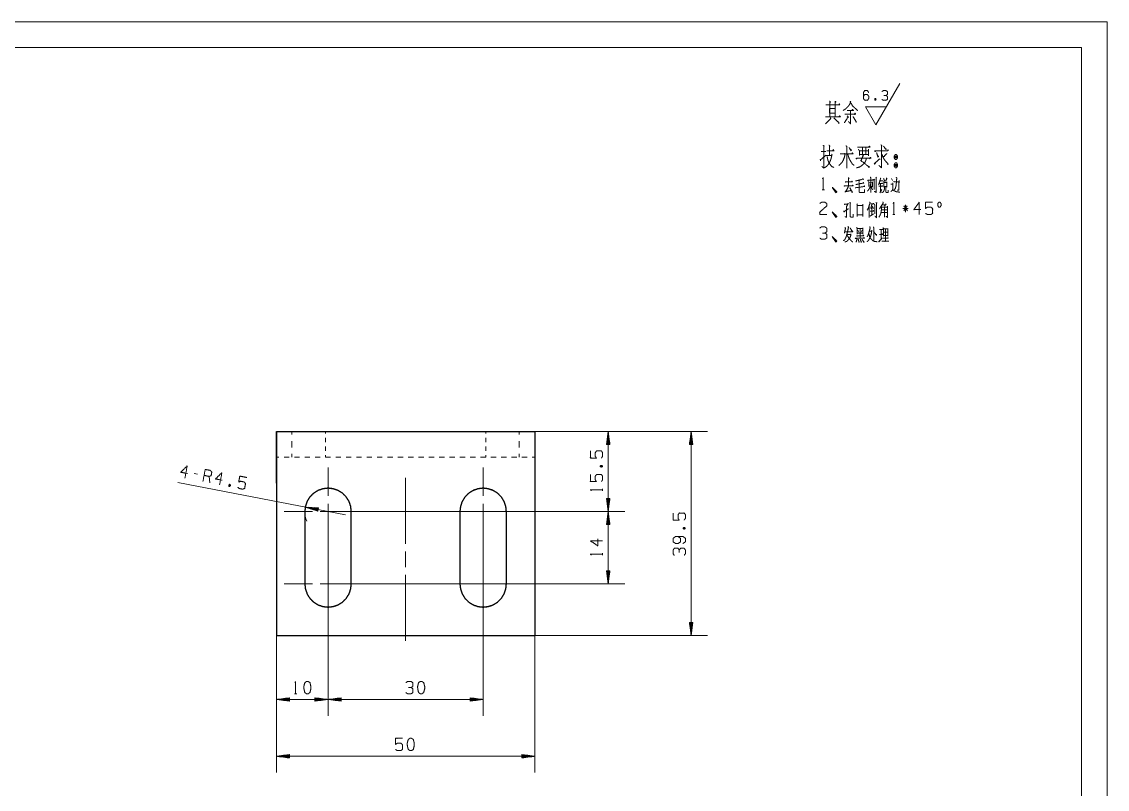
# Model space of a CAD drawing. Header units: millimetres. Extents: x 0 to 420, y 0 to 297.
# Drawn here: x 210 to 420, y 148.5 to 297 of the extents above; entities that cross this region are included whole.
import ezdxf

# ---------------------------------------------------------------- set-up
doc = ezdxf.new("R2010")
doc.units = ezdxf.units.MM
doc.layers.add('101', color=7, linetype='Continuous', true_color=0xffffff)

msp = doc.modelspace()

# ---------------------------------------------------------------- linework, layer by layer
at = {"layer": '101', "color": 133, "linetype": 'Continuous', "lineweight": 18}
for p, q in [((420, 297), (0, 297)), ((420, 0), (420, 297)), ((415, 292), (25, 292)), ((415, 5), (415, 292))]:
    msp.add_line(p, q, dxfattribs=at)
at = {"layer": '101', "color": 43, "linetype": 'Continuous', "lineweight": 18}
for p, q in [((375.25, 277.05), (379.86, 285.05)), ((375.07, 282.14), (375.19, 281.81)), ((375.25, 277.05), (373.23, 280.55)), ((373.23, 280.55), (377.27, 280.55))]:
    msp.add_line(p, q, dxfattribs=at)
at = {"layer": '101', "color": 72, "linetype": 'Continuous', "lineweight": 18}
for p, q in [((364.63, 271.89), (365.53, 271.89)), ((365.53, 271.1), (366.67, 271.1)), ((375.21, 266.9), (375.35, 266.75)), ((373.92, 265.85), (374.59, 265.87)), ((374.27, 265.22), (374.59, 264.45)), ((374.87, 266.55), (375.01, 266.4)), ((374.92, 266.45), (374.92, 264.57)), ((378.1, 265.6), (378.42, 265.6)), ((378.24, 266.67), (378.45, 266.27)), ((364.84, 264.45), (365.27, 264.45)), ((373.92, 261.29), (373.92, 259.11)), ((374.48, 260.91), (374.48, 259.64)), ((374.6, 261.34), (374.78, 260.84)), ((375.24, 262.01), (375.49, 261.94)), ((376.35, 260.61), (377.45, 260.61)), ((376.46, 261.59), (377.15, 261.59)), ((377.23, 261.79), (376.9, 261.31)), ((381.49, 260.89), (380.48, 260.89)), ((380.66, 261.36), (381.33, 260.41)), ((381.31, 261.36), (380.66, 260.41)), ((380.97, 260.16), (380.97, 261.59)), ((374.11, 259.39), (374.76, 259.81)), ((376.32, 260.06), (377.43, 260.06)), ((378.5, 259.69), (378.93, 259.69)), ((371.64, 256.97), (372.73, 256.97)), ((371.73, 256.7), (371.92, 256.27)), ((372.2, 256.87), (372.2, 255.12)), ((372.56, 256.7), (372.38, 256.27)), ((372.73, 257.1), (372.73, 255.87)), ((373.99, 256.47), (374.41, 256.47)), ((376.26, 256.75), (376.26, 254.92)), ((376.7, 256.27), (377.48, 256.27)), ((369.7, 255.85), (370.37, 255.85)), ((371.66, 256.07), (372.73, 256.07)), ((321.92, 210.92), (322.35, 211.08)), ((244.03, 209.47), (243.37, 209.59)), ((246.37, 207.79), (246.27, 209.03)), ((250.18, 207.51), (250.25, 207.07)), ((322.37, 206.24), (322.37, 206.66)), ((337.94, 198.92), (338.36, 199.08)), ((322.37, 193.77), (322.37, 194.19)), ((262.78, 166.98), (263.21, 166.98))]:
    msp.add_line(p, q, dxfattribs=at)
at = {"layer": '101', "color": 251, "linetype": 'Continuous', "lineweight": 25}
for p, q in [((259.26, 217.75), (309.26, 217.75)), ((259.26, 217.75), (259.26, 217.75)), ((259.26, 217.75), (259.26, 212.75)), ((259.26, 212.75), (259.26, 212.75)), ((259.26, 207.75), (259.26, 178.25)), ((259.26, 207.75), (259.26, 178.25)), ((309.26, 207.75), (309.26, 178.25)), ((264.76, 202.25), (264.76, 188.25)), ((273.76, 188.25), (273.76, 202.25)), ((273.76, 188.25), (273.76, 202.25)), ((294.76, 202.25), (294.76, 188.25)), ((303.76, 188.25), (303.76, 202.25)), ((303.76, 188.25), (303.76, 202.25)), ((259.26, 178.25), (309.26, 178.25)), ((259.26, 178.25), (259.26, 178.25))]:
    msp.add_line(p, q, dxfattribs=at)
at = {"layer": '101', "color": 53, "linetype": 'Continuous', "lineweight": 18}
for p, q in [((262.26, 217.12), (262.26, 217.75)), ((268.76, 217.75), (268.76, 217.33)), ((268.76, 216.5), (268.76, 215.66)), ((299.76, 217.33), (299.76, 217.75)), ((299.76, 215.66), (299.76, 216.5)), ((306.26, 217.75), (306.26, 217.12)), ((309.26, 217.12), (309.26, 217.75)), ((262.26, 214.62), (262.26, 215.87)), ((268.76, 214.83), (268.76, 214)), ((299.76, 214), (299.76, 214.83)), ((306.26, 215.87), (306.26, 214.62)), ((309.26, 214.62), (309.26, 215.87)), ((259.76, 212.75), (259.26, 212.75)), ((261.76, 212.75), (260.76, 212.75)), ((262.26, 212.75), (262.26, 213.37)), ((263.76, 212.75), (262.76, 212.75)), ((265.76, 212.75), (264.76, 212.75)), ((267.76, 212.75), (266.76, 212.75)), ((268.76, 213.16), (268.76, 212.75)), ((269.76, 212.75), (268.76, 212.75)), ((271.76, 212.75), (270.76, 212.75)), ((273.76, 212.75), (272.76, 212.75)), ((275.76, 212.75), (274.76, 212.75)), ((277.76, 212.75), (276.76, 212.75)), ((279.76, 212.75), (278.76, 212.75)), ((281.76, 212.75), (280.76, 212.75)), ((283.76, 212.75), (282.76, 212.75)), ((285.76, 212.75), (284.76, 212.75)), ((287.76, 212.75), (286.76, 212.75)), ((289.76, 212.75), (288.76, 212.75)), ((291.76, 212.75), (290.76, 212.75)), ((293.76, 212.75), (292.76, 212.75)), ((295.76, 212.75), (294.76, 212.75)), ((297.76, 212.75), (296.76, 212.75)), ((299.76, 212.75), (298.76, 212.75)), ((299.76, 212.75), (299.76, 213.16)), ((301.76, 212.75), (300.76, 212.75)), ((303.76, 212.75), (302.76, 212.75)), ((305.76, 212.75), (304.76, 212.75)), ((306.26, 213.37), (306.26, 212.75)), ((307.76, 212.75), (306.76, 212.75)), ((309.26, 212.75), (308.76, 212.75)), ((309.26, 212.75), (309.26, 213.37)), ((309.26, 207.75), (309.26, 208.37)), ((269.26, 206.75), (268.82, 206.7)), ((299.26, 206.75), (298.82, 206.7)), ((309.26, 207.26), (309.26, 207.75)), ((309.26, 205.29), (309.26, 206.27)), ((266.41, 205.72), (265.79, 205.1)), ((296.41, 205.72), (295.79, 205.1)), ((309.26, 203.32), (309.26, 204.31)), ((264.81, 202.69), (264.76, 202.25)), ((264.76, 202.25), (264.76, 201.75)), ((294.81, 202.69), (294.76, 202.25)), ((294.76, 202.25), (294.76, 201.75)), ((309.26, 201.36), (309.26, 202.34)), ((264.76, 200.75), (264.76, 199.75)), ((294.76, 200.75), (294.76, 199.75)), ((309.26, 199.39), (309.26, 200.37)), ((264.76, 198.75), (264.76, 197.75)), ((294.76, 198.75), (294.76, 197.75)), ((309.26, 197.42), (309.26, 198.41)), ((264.76, 196.75), (264.76, 195.75)), ((294.76, 196.75), (294.76, 195.75)), ((309.26, 195.46), (309.26, 196.44)), ((264.76, 194.75), (264.76, 193.75)), ((294.76, 194.75), (294.76, 193.75)), ((309.26, 193.49), (309.26, 194.47)), ((264.76, 192.75), (264.76, 191.75)), ((294.76, 192.75), (294.76, 191.75)), ((309.26, 191.52), (309.26, 192.51)), ((264.76, 190.75), (264.76, 189.75)), ((294.76, 190.75), (294.76, 189.75)), ((309.26, 189.56), (309.26, 190.54)), ((264.76, 188.75), (264.76, 188.25)), ((264.76, 188.25), (264.81, 187.81)), ((294.76, 188.75), (294.76, 188.25)), ((294.76, 188.25), (294.81, 187.81)), ((309.26, 187.59), (309.26, 188.57)), ((265.79, 185.4), (266.41, 184.77)), ((295.79, 185.4), (296.41, 184.77)), ((309.26, 185.62), (309.26, 186.61)), ((268.82, 183.8), (269.26, 183.75)), ((298.82, 183.8), (299.26, 183.75)), ((309.26, 183.66), (309.26, 184.64)), ((309.26, 181.69), (309.26, 182.67)), ((309.26, 179.72), (309.26, 180.71)), ((309.26, 178.25), (309.26, 178.74))]:
    msp.add_line(p, q, dxfattribs=at)
at = {"layer": '101', "color": 22, "linetype": 'Continuous', "lineweight": 18}
for p, q in [((309.26, 217.75), (342.66, 217.75)), ((309.26, 217.75), (326.64, 217.75)), ((323.46, 217.75), (323.13, 215.21)), ((323.29, 215.21), (323.29, 216.4)), ((323.34, 215.21), (323.34, 216.78)), ((323.39, 215.21), (323.39, 217.17)), ((323.44, 215.21), (323.44, 217.55)), ((323.46, 217.75), (323.46, 202.25)), ((323.8, 215.21), (323.46, 217.75)), ((323.49, 215.21), (323.49, 217.55)), ((323.54, 215.21), (323.54, 217.17)), ((323.59, 215.21), (323.59, 216.78)), ((323.64, 215.21), (323.64, 216.4)), ((339.48, 217.75), (339.15, 215.21)), ((339.3, 215.21), (339.3, 216.4)), ((339.36, 215.21), (339.36, 216.78)), ((339.41, 215.21), (339.41, 217.17)), ((339.46, 215.21), (339.46, 217.55)), ((339.48, 178.25), (339.48, 217.75)), ((339.82, 215.21), (339.48, 217.75)), ((339.51, 215.21), (339.51, 217.55)), ((339.56, 215.21), (339.56, 217.17)), ((339.61, 215.21), (339.61, 216.78)), ((339.66, 215.21), (339.66, 216.4)), ((323.13, 215.21), (323.13, 215.24)), ((323.13, 215.21), (323.13, 215.24)), ((323.13, 215.21), (323.8, 215.21)), ((323.18, 215.21), (323.18, 215.63)), ((323.24, 215.21), (323.24, 216.01)), ((323.69, 215.21), (323.69, 216.01)), ((323.74, 215.21), (323.74, 215.63)), ((323.79, 215.21), (323.79, 215.24)), ((323.79, 215.21), (323.79, 215.24)), ((339.15, 215.21), (339.15, 215.24)), ((339.15, 215.21), (339.15, 215.24)), ((339.15, 215.21), (339.82, 215.21)), ((339.2, 215.21), (339.2, 215.63)), ((339.25, 215.21), (339.25, 216.01)), ((339.71, 215.21), (339.71, 216.01)), ((339.76, 215.21), (339.76, 215.63)), ((339.81, 215.21), (339.81, 215.24)), ((339.81, 215.21), (339.81, 215.24)), ((240.2, 207.87), (272.64, 201.59)), ((323.13, 204.79), (323.46, 202.25)), ((323.13, 204.79), (323.13, 204.76)), ((323.13, 204.79), (323.13, 204.76)), ((323.8, 204.79), (323.13, 204.79)), ((323.18, 204.79), (323.18, 204.37)), ((323.24, 204.79), (323.24, 203.98)), ((323.29, 204.79), (323.29, 203.6)), ((323.34, 204.79), (323.34, 203.21)), ((323.39, 204.79), (323.39, 202.83)), ((323.44, 204.79), (323.44, 202.44)), ((323.46, 202.25), (323.8, 204.79)), ((323.49, 204.79), (323.49, 202.44)), ((323.54, 204.79), (323.54, 202.83)), ((323.59, 204.79), (323.59, 203.21)), ((323.64, 204.79), (323.64, 203.6)), ((323.69, 204.79), (323.69, 203.98)), ((323.74, 204.79), (323.74, 204.37)), ((323.79, 204.79), (323.79, 204.76)), ((323.79, 204.79), (323.79, 204.76)), ((267.4, 202.95), (264.84, 203.1)), ((264.84, 203.1), (267.27, 202.29)), ((267.33, 202.6), (265.03, 203.04)), ((267.34, 202.65), (265.04, 203.09)), ((267.32, 202.55), (265.4, 202.92)), ((267.35, 202.69), (265.43, 203.07)), ((267.31, 202.5), (265.77, 202.79)), ((267.36, 202.74), (265.82, 203.04)), ((267.3, 202.45), (266.14, 202.67)), ((267.37, 202.79), (266.2, 203.02)), ((267.29, 202.4), (266.51, 202.55)), ((267.38, 202.84), (266.59, 203)), ((267.29, 202.35), (266.88, 202.43)), ((267.39, 202.89), (266.98, 202.97)), ((267.28, 202.3), (267.24, 202.3)), ((267.28, 202.3), (267.24, 202.3)), ((267.27, 202.29), (267.4, 202.95)), ((267.4, 202.94), (267.37, 202.95)), ((267.4, 202.94), (267.37, 202.95)), ((269.26, 202.25), (326.64, 202.25)), ((269.26, 202.25), (269.26, 162.71)), ((269.26, 202.25), (326.64, 202.25)), ((269.26, 202.25), (269.26, 162.71)), ((299.26, 202.25), (299.26, 162.71)), ((323.46, 202.25), (323.13, 199.71)), ((323.39, 199.71), (323.39, 201.67)), ((323.44, 199.71), (323.44, 202.05)), ((323.8, 199.71), (323.46, 202.25)), ((323.46, 188.25), (323.46, 202.25)), ((323.49, 199.71), (323.49, 202.05)), ((323.54, 199.71), (323.54, 201.67)), ((323.13, 199.71), (323.13, 199.74)), ((323.13, 199.71), (323.13, 199.74)), ((323.13, 199.71), (323.8, 199.71)), ((323.18, 199.71), (323.18, 200.13)), ((323.24, 199.71), (323.24, 200.51)), ((323.29, 199.71), (323.29, 200.9)), ((323.34, 199.71), (323.34, 201.28)), ((323.59, 199.71), (323.59, 201.28)), ((323.64, 199.71), (323.64, 200.9)), ((323.69, 199.71), (323.69, 200.51)), ((323.74, 199.71), (323.74, 200.13)), ((323.79, 199.71), (323.79, 199.74)), ((323.79, 199.71), (323.79, 199.74)), ((323.8, 190.79), (323.13, 190.79)), ((323.13, 190.79), (323.13, 190.76)), ((323.13, 190.79), (323.13, 190.76)), ((323.13, 190.79), (323.46, 188.25)), ((323.18, 190.79), (323.18, 190.37)), ((323.24, 190.79), (323.24, 189.98)), ((323.29, 190.79), (323.29, 189.6)), ((323.34, 190.79), (323.34, 189.21)), ((323.39, 190.79), (323.39, 188.83)), ((323.44, 190.79), (323.44, 188.44)), ((323.46, 188.25), (323.8, 190.79)), ((323.49, 190.79), (323.49, 188.44)), ((323.54, 190.79), (323.54, 188.83)), ((323.59, 190.79), (323.59, 189.21)), ((323.64, 190.79), (323.64, 189.6)), ((323.69, 190.79), (323.69, 189.98)), ((323.74, 190.79), (323.74, 190.37)), ((323.79, 190.79), (323.79, 190.76)), ((323.79, 190.79), (323.79, 190.76)), ((269.26, 188.25), (326.64, 188.25)), ((339.15, 180.79), (339.48, 178.25)), ((339.82, 180.79), (339.15, 180.79)), ((339.15, 180.79), (339.15, 180.76)), ((339.15, 180.79), (339.15, 180.76)), ((339.2, 180.79), (339.2, 180.37)), ((339.25, 180.79), (339.25, 179.98)), ((339.3, 180.79), (339.3, 179.6)), ((339.36, 180.79), (339.36, 179.21)), ((339.41, 180.79), (339.41, 178.83)), ((339.46, 180.79), (339.46, 178.44)), ((339.48, 178.25), (339.82, 180.79)), ((339.51, 180.79), (339.51, 178.44)), ((339.56, 180.79), (339.56, 178.83)), ((339.61, 180.79), (339.61, 179.21)), ((339.66, 180.79), (339.66, 179.6)), ((339.71, 180.79), (339.71, 179.98)), ((339.76, 180.79), (339.76, 180.37)), ((339.81, 180.79), (339.81, 180.76)), ((339.81, 180.79), (339.81, 180.76)), ((259.26, 178.25), (259.26, 162.71)), ((259.26, 178.25), (259.26, 151.72)), ((309.26, 178.25), (342.66, 178.25)), ((309.26, 178.25), (309.26, 151.72)), ((261.8, 166.22), (259.26, 165.88)), ((261.8, 165.91), (259.46, 165.91)), ((261.8, 165.96), (259.84, 165.96)), ((261.8, 166.01), (260.23, 166.01)), ((261.8, 166.06), (260.61, 166.06)), ((261.8, 166.11), (261, 166.11)), ((261.8, 166.16), (261.38, 166.16)), ((261.8, 166.21), (261.77, 166.21)), ((261.8, 166.21), (261.77, 166.21)), ((261.8, 165.55), (261.8, 166.22)), ((269.26, 165.88), (266.72, 166.22)), ((266.72, 166.22), (266.72, 165.55)), ((266.72, 166.21), (266.75, 166.21)), ((266.72, 166.21), (266.75, 166.21)), ((266.72, 166.16), (267.14, 166.16)), ((266.72, 166.11), (267.53, 166.11)), ((266.72, 166.06), (267.91, 166.06)), ((266.72, 166.01), (268.3, 166.01)), ((266.72, 165.96), (268.68, 165.96)), ((266.72, 165.91), (269.07, 165.91)), ((271.8, 166.22), (269.26, 165.88)), ((271.8, 165.91), (269.46, 165.91)), ((271.8, 165.96), (269.84, 165.96)), ((271.8, 166.01), (270.23, 166.01)), ((271.8, 166.06), (270.61, 166.06)), ((271.8, 166.11), (271, 166.11)), ((271.8, 166.16), (271.38, 166.16)), ((271.8, 166.21), (271.77, 166.21)), ((271.8, 166.21), (271.77, 166.21)), ((271.8, 165.55), (271.8, 166.22)), ((296.72, 166.22), (296.72, 165.55)), ((299.26, 165.88), (296.72, 166.22)), ((296.72, 166.21), (296.75, 166.21)), ((296.72, 166.21), (296.75, 166.21)), ((296.72, 166.16), (297.14, 166.16)), ((296.72, 166.11), (297.53, 166.11)), ((296.72, 166.06), (297.91, 166.06)), ((296.72, 166.01), (298.3, 166.01)), ((296.72, 165.96), (298.68, 165.96)), ((296.72, 165.91), (299.07, 165.91)), ((269.26, 165.88), (259.26, 165.88)), ((259.26, 165.88), (261.8, 165.55)), ((261.8, 165.86), (259.46, 165.86)), ((261.8, 165.81), (259.84, 165.81)), ((261.8, 165.76), (260.23, 165.76)), ((261.8, 165.71), (260.61, 165.71)), ((261.8, 165.66), (261, 165.66)), ((261.8, 165.6), (261.38, 165.6)), ((261.8, 165.55), (261.77, 165.55)), ((261.8, 165.55), (261.77, 165.55)), ((266.72, 165.55), (269.26, 165.88)), ((266.72, 165.86), (269.07, 165.86)), ((266.72, 165.81), (268.68, 165.81)), ((266.72, 165.76), (268.3, 165.76)), ((266.72, 165.71), (267.91, 165.71)), ((266.72, 165.66), (267.53, 165.66)), ((266.72, 165.6), (267.14, 165.6)), ((266.72, 165.55), (266.75, 165.55)), ((266.72, 165.55), (266.75, 165.55)), ((269.26, 165.88), (271.8, 165.55)), ((269.26, 165.88), (299.26, 165.88)), ((271.8, 165.86), (269.46, 165.86)), ((271.8, 165.81), (269.84, 165.81)), ((271.8, 165.76), (270.23, 165.76)), ((271.8, 165.71), (270.61, 165.71)), ((271.8, 165.66), (271, 165.66)), ((271.8, 165.6), (271.38, 165.6)), ((271.8, 165.55), (271.77, 165.55)), ((271.8, 165.55), (271.77, 165.55)), ((296.72, 165.55), (299.26, 165.88)), ((296.72, 165.86), (299.07, 165.86)), ((296.72, 165.81), (298.68, 165.81)), ((296.72, 165.76), (298.3, 165.76)), ((296.72, 165.71), (297.91, 165.71)), ((296.72, 165.66), (297.53, 165.66)), ((296.72, 165.6), (297.14, 165.6)), ((296.72, 165.55), (296.75, 165.55)), ((296.72, 165.55), (296.75, 165.55)), ((261.8, 155.23), (259.26, 154.89)), ((259.26, 154.89), (309.26, 154.89)), ((259.26, 154.89), (261.8, 154.56)), ((261.8, 154.92), (259.46, 154.92)), ((261.8, 154.87), (259.46, 154.87)), ((261.8, 154.97), (259.84, 154.97)), ((261.8, 154.81), (259.84, 154.81)), ((261.8, 155.02), (260.23, 155.02)), ((261.8, 154.76), (260.23, 154.76)), ((261.8, 155.07), (260.61, 155.07)), ((261.8, 154.71), (260.61, 154.71)), ((261.8, 155.12), (261, 155.12)), ((261.8, 154.66), (261, 154.66)), ((261.8, 155.17), (261.38, 155.17)), ((261.8, 154.61), (261.38, 154.61)), ((261.8, 155.22), (261.77, 155.22)), ((261.8, 155.22), (261.77, 155.22)), ((261.8, 154.56), (261.77, 154.56)), ((261.8, 154.56), (261.77, 154.56)), ((261.8, 154.56), (261.8, 155.23)), ((306.72, 155.23), (306.72, 154.56)), ((309.26, 154.89), (306.72, 155.23)), ((306.72, 155.22), (306.75, 155.22)), ((306.72, 155.22), (306.75, 155.22)), ((306.72, 155.17), (307.14, 155.17)), ((306.72, 155.12), (307.53, 155.12)), ((306.72, 155.07), (307.91, 155.07)), ((306.72, 155.02), (308.3, 155.02)), ((306.72, 154.97), (308.68, 154.97)), ((306.72, 154.92), (309.07, 154.92)), ((306.72, 154.56), (309.26, 154.89)), ((306.72, 154.87), (309.07, 154.87)), ((306.72, 154.81), (308.68, 154.81)), ((306.72, 154.76), (308.3, 154.76)), ((306.72, 154.71), (307.91, 154.71)), ((306.72, 154.66), (307.53, 154.66)), ((306.72, 154.61), (307.14, 154.61)), ((306.72, 154.56), (306.75, 154.56)), ((306.72, 154.56), (306.75, 154.56))]:
    msp.add_line(p, q, dxfattribs=at)
at = {"layer": '101', "color": 151, "linetype": 'Continuous', "lineweight": 18}
for p, q in [((269.26, 205.25), (269.26, 210.75)), ((299.26, 205.25), (299.26, 210.75)), ((269.26, 200.75), (269.26, 203.75)), ((299.26, 200.75), (299.26, 203.75)), ((266.26, 202.25), (260.76, 202.25)), ((270.76, 202.25), (267.76, 202.25)), ((272.26, 202.25), (277.76, 202.25)), ((296.26, 202.25), (290.76, 202.25)), ((300.76, 202.25), (297.76, 202.25)), ((302.26, 202.25), (307.76, 202.25)), ((269.26, 198.25), (269.26, 199.25)), ((299.26, 198.25), (299.26, 199.25)), ((269.26, 193.75), (269.26, 196.75)), ((299.26, 193.75), (299.26, 196.75)), ((284.26, 194.5), (284.26, 191.5)), ((269.26, 191.25), (269.26, 192.25)), ((299.26, 191.25), (299.26, 192.25)), ((269.26, 186.75), (269.26, 189.75)), ((299.26, 186.75), (299.26, 189.75)), ((266.26, 188.25), (260.76, 188.25)), ((270.76, 188.25), (267.76, 188.25)), ((272.26, 188.25), (277.76, 188.25)), ((296.26, 188.25), (290.76, 188.25)), ((300.76, 188.25), (297.76, 188.25)), ((302.26, 188.25), (307.76, 188.25)), ((269.26, 185.25), (269.26, 179.75)), ((299.26, 185.25), (299.26, 179.75))]:
    msp.add_line(p, q, dxfattribs=at)
at = {"layer": '101', "color": 22, "linetype": 'Continuous', "lineweight": 18}
msp.add_arc((269.26, 202.25), 4.5, 180.0011, 204.25, dxfattribs=at)
at = {"layer": '101', "color": 43, "linetype": 'Continuous', "lineweight": 18}
for points, knots in [([(372.82, 282.54), (373.07, 282.91), (373.61, 282.91), (373.87, 282.54), (373.87, 282.16), (373.61, 281.79), (373.07, 281.79), (372.82, 282.16), (372.82, 283.29), (373.07, 283.66), (373.61, 283.66), (373.87, 283.29)], [0, 0, 0.076964, 0.169761, 0.248072, 0.312017, 0.390328, 0.483124, 0.560088, 0.751922, 0.82889, 0.921686, 1, 1]), ([(377.19, 282.74), (377.46, 282.91), (377.46, 283.48), (377.19, 283.66), (376.65, 283.66), (376.39, 283.48)], [0, 0, 0.153884, 0.429862, 0.583745, 0.846133, 1, 1]), ([(375.07, 281.81), (375.19, 281.81), (375.26, 281.99), (375.19, 282.14), (375.07, 282.14), (375, 281.99), (375.07, 281.81), (375.19, 282.14)], [0, 0, 0.093979, 0.236782, 0.365956, 0.459935, 0.589108, 0.731911, 1, 1]), ([(376.4, 281.97), (376.65, 281.79), (377.19, 281.79), (377.46, 281.97), (377.46, 282.54), (377.19, 282.74), (376.79, 282.74)], [0, 0, 0.124125, 0.343688, 0.472456, 0.703383, 0.836745, 1, 1])]:
    msp.add_open_spline(points, degree=1, knots=knots, dxfattribs=at)
at = {"layer": '101', "color": 72, "linetype": 'Continuous', "lineweight": 18}
for points, knots in [([(366.29, 281.62), (366.47, 281.47), (366.31, 281.32), (366.31, 281.62), (366.31, 278.62), (366.31, 280.9), (365.55, 280.9), (368.28, 280.9), (367.35, 280.9), (367.35, 281.58), (367.35, 278.62), (367.35, 280.19), (366.29, 280.19), (366.29, 279.33), (367.35, 279.33), (367.35, 278.62), (365.49, 278.62), (368.36, 278.62), (368.22, 278.8), (368.09, 278.62)], [0, 0, 0.009716, 0.018618, 0.030833, 0.152986, 0.246129, 0.277435, 0.388625, 0.426407, 0.453892, 0.574519, 0.638649, 0.681831, 0.71695, 0.760133, 0.789144, 0.864711, 0.9813, 0.99065, 1, 1]), ([(367.38, 281.39), (367.51, 281.5), (367.35, 281.62)], [0, 0, 0.471556, 1, 1]), ([(370.26, 281.62), (370.42, 281.47), (370.34, 281.5), (370.18, 281.05), (369.92, 280.68), (369.6, 280.34), (369.31, 280.08), (368.93, 279.85)], [0, 0, 0.08631, 0.121021, 0.309424, 0.490703, 0.673793, 0.828672, 1, 1]), ([(368.04, 280.9), (368.17, 281.09), (368.25, 280.9)], [0, 0, 0.529935, 1, 1]), ([(369.23, 279.1), (371.32, 279.1), (371.19, 279.33), (371.06, 279.03)], [0, 0, 0.780471, 0.877785, 1, 1]), ([(369.7, 279.85), (370.9, 279.85), (370.71, 280.04), (370.58, 279.85)], [0, 0, 0.70741, 0.863852, 1, 1]), ([(370.31, 279.85), (370.31, 277.27), (369.94, 277.68)], [0, 0, 0.823407, 1, 1]), ([(370.31, 281.39), (370.52, 281.09), (370.71, 280.72), (371.08, 280.38), (371.53, 280), (371.67, 279.89), (371.69, 279.89), (371.59, 279.74)], [0, 0, 0.162713, 0.348025, 0.570224, 0.829891, 0.906903, 0.91864, 1, 1]), ([(366.42, 278.39), (366.53, 278.2), (366.5, 278.28), (365.49, 277.27)], [0, 0, 0.124997, 0.171162, 1, 1]), ([(367.11, 278.39), (368.09, 277.42), (368.09, 277.6), (368.04, 277.27)], [0, 0, 0.723295, 0.821342, 1, 1]), ([(369.7, 278.77), (369.94, 278.5), (369.89, 278.62), (369.15, 277.45)], [0, 0, 0.190875, 0.257788, 1, 1]), ([(370.82, 278.69), (371.43, 277.6), (371.45, 277.75), (371.4, 277.53)], [0, 0, 0.764768, 0.858205, 1, 1]), ([(365.03, 273.12), (365.24, 272.9), (365.14, 273.05), (365.14, 268.7), (364.77, 269)], [0, 0, 0.058118, 0.092648, 0.910296, 1, 1]), ([(366.14, 273.12), (366.38, 272.9), (366.25, 272.97), (366.25, 271.14)], [0, 0, 0.141493, 0.207198, 1, 1]), ([(376.2, 273.2), (376.41, 272.94), (376.34, 273.09), (376.34, 268.74), (375.83, 269.19)], [0, 0, 0.060994, 0.091683, 0.877914, 1, 1]), ([(364.47, 270.42), (364.55, 270.09), (364.5, 270.27), (365.53, 271.17)], [0, 0, 0.181314, 0.283204, 1, 1]), ([(366.75, 271.36), (366.65, 270.84), (366.54, 270.42), (366.41, 270.09), (366.25, 269.71), (365.98, 269.34), (365.72, 269.04), (365.3, 268.74)], [0, 0, 0.172187, 0.309106, 0.425674, 0.556628, 0.704264, 0.832974, 1, 1]), ([(365.75, 272), (367.15, 272), (367.02, 272.26), (366.89, 272.04)], [0, 0, 0.716779, 0.866782, 1, 1]), ([(365.8, 270.95), (365.85, 270.69), (365.91, 270.39), (366.01, 270.05), (366.17, 269.71), (366.67, 269), (367.1, 268.81)], [0, 0, 0.101602, 0.217193, 0.351409, 0.492973, 0.824035, 1, 1]), ([(369.27, 271.29), (369.13, 270.76), (368.9, 270.16), (368.63, 269.71), (368.05, 269.15)], [0, 0, 0.214894, 0.471149, 0.678422, 1, 1]), ([(369.45, 272.97), (369.69, 272.86), (369.59, 272.9), (369.59, 268.66), (369.59, 271.47), (368.31, 271.47), (370.8, 271.47), (370.67, 271.66), (370.62, 271.47)], [0, 0, 0.022711, 0.032398, 0.397211, 0.639344, 0.748901, 0.963455, 0.983225, 1, 1]), ([(369.82, 271.32), (369.93, 270.91), (370.14, 270.39), (370.41, 269.9), (370.7, 269.45), (371.02, 269.22)], [0, 0, 0.172226, 0.401198, 0.625591, 0.842425, 1, 1]), ([(370.06, 272.67), (370.43, 272.04), (370.51, 272.19), (370.33, 272.26)], [0, 0, 0.665998, 0.819289, 1, 1]), ([(371.7, 272.75), (374.11, 272.75), (373.98, 272.94), (373.82, 272.75)], [0, 0, 0.83535, 0.914861, 1, 1]), ([(371.83, 272.26), (372.05, 272.07), (372.05, 271.1), (372.05, 271.29), (373.82, 271.29), (373.82, 271.02), (373.82, 272.34), (373.82, 272.04), (371.97, 272.04), (372.63, 272.04), (372.63, 272.71), (372.63, 271.29), (373.29, 271.29), (373.29, 272.67)], [0, 0, 0.024062, 0.106928, 0.122865, 0.273836, 0.296148, 0.407699, 0.433196, 0.590928, 0.647259, 0.704628, 0.82574, 0.882075, 1, 1]), ([(372.68, 271.17), (372.87, 271.02), (372.79, 271.1), (372.34, 270.12), (373.93, 268.89), (373.98, 269), (373.87, 268.7)], [0, 0, 0.0615, 0.089678, 0.366513, 0.885943, 0.917996, 1, 1]), ([(375.22, 272), (375.09, 271.85), (375.01, 272.04), (377.66, 272.04), (377.58, 272.22), (377.48, 272.04)], [0, 0, 0.057617, 0.116242, 0.879371, 0.937997, 1, 1]), ([(375.38, 271.66), (375.65, 270.8), (375.78, 270.91), (375.59, 271.1)], [0, 0, 0.673366, 0.803128, 1, 1]), ([(377.37, 271.51), (376.65, 270.76), (376.39, 271.32), (376.65, 270.69), (376.89, 270.31), (377.16, 269.97), (377.61, 269.45), (377.66, 269.45), (377.48, 269.37)], [0, 0, 0.248756, 0.397959, 0.563615, 0.670262, 0.773237, 0.939249, 0.951975, 1, 1]), ([(376.73, 272.9), (377.21, 272.26), (377.24, 272.37), (377.02, 272.41)], [0, 0, 0.706391, 0.808923, 1, 1]), ([(379.22, 271.29), (378.98, 271.29), (378.77, 270.99), (378.77, 270.65), (378.98, 270.35), (379.22, 270.35), (379.43, 270.65), (379.43, 270.99), (379.22, 271.29)], [0, 0, 0.090997, 0.231138, 0.359859, 0.5, 0.590997, 0.731138, 0.859859, 1, 1]), ([(379.22, 270.65), (379.22, 270.99), (378.98, 270.99)], [0, 0, 0.585848, 1, 1]), ([(378.98, 270.65), (379.22, 270.65), (378.98, 270.99), (378.98, 270.65)], [0, 0, 0.241143, 0.658886, 1, 1]), ([(371.62, 270.57), (371.49, 270.42), (371.36, 270.57), (374.33, 270.57), (374.17, 270.76), (374.03, 270.5)], [0, 0, 0.051202, 0.102398, 0.861893, 0.924787, 1, 1]), ([(373.37, 270.46), (373.29, 270.16), (373.05, 269.67), (372.55, 269.19), (372.07, 268.89), (371.49, 268.74)], [0, 0, 0.114106, 0.313645, 0.571349, 0.778588, 1, 1]), ([(375.17, 269.75), (375.04, 269.41), (374.9, 269.52), (376.04, 270.5)], [0, 0, 0.178046, 0.263407, 1, 1]), ([(379.43, 269.37), (379.22, 269.71), (378.98, 269.71), (378.77, 269.37), (378.77, 269.07), (378.98, 268.74), (379.22, 268.74), (379.43, 269.07), (379.43, 269.37)], [0, 0, 0.149202, 0.238503, 0.387705, 0.5, 0.649202, 0.738503, 0.887705, 1, 1]), ([(379.22, 269.37), (378.98, 269.37), (379.22, 269.07), (379.22, 269.37)], [0, 0, 0.25879, 0.674573, 1, 1]), ([(378.98, 269.37), (378.98, 269.07), (379.22, 269.07)], [0, 0, 0.557031, 1, 1]), ([(364.92, 266.62), (365.06, 266.82), (365.06, 264.45)], [0, 0, 0.093489, 1, 1]), ([(369.93, 266.85), (370.05, 266.67), (369.96, 266.75), (369.96, 265.27), (369.1, 265.27), (370.85, 265.27), (370.76, 265.37), (370.65, 265.25)], [0, 0, 0.045422, 0.069991, 0.382592, 0.566136, 0.936976, 0.965261, 1, 1]), ([(374.16, 266.92), (374.23, 266.8), (374.23, 263.95)], [0, 0, 0.047982, 1, 1]), ([(375.28, 266.8), (375.28, 263.95), (374.96, 264.2)], [0, 0, 0.875682, 1, 1]), ([(376.07, 266.75), (376.21, 266.57), (376.14, 266.65), (375.77, 265.45), (376.02, 266.2), (376.55, 266.2)], [0, 0, 0.077471, 0.112963, 0.545478, 0.817423, 1, 1]), ([(377.31, 266.77), (377.39, 266.62), (377.36, 266.7), (377.15, 266.17)], [0, 0, 0.211487, 0.312214, 1, 1]), ([(379.14, 266.92), (379.28, 266.77), (379.25, 266.42), (379.21, 265.95), (379.14, 265.27), (379, 264.77), (378.84, 264.5)], [0, 0, 0.08083, 0.218768, 0.405544, 0.671672, 0.875424, 1, 1]), ([(366.93, 264.72), (367.53, 264.1), (367.39, 264.1), (366.79, 264.95), (367.53, 263.87), (367.69, 264.1), (366.79, 264.95)], [0, 0, 0.178028, 0.207066, 0.420802, 0.689039, 0.745613, 1, 1]), ([(369.22, 265.25), (369.15, 265.17), (369.1, 265.27)], [0, 0, 0.476637, 1, 1]), ([(369.93, 265.12), (369.38, 264.1), (369.22, 264.1), (370.48, 264.35), (370.19, 264.87), (370.64, 264.05), (370.65, 264.2), (370.62, 263.87)], [0, 0, 0.252054, 0.286553, 0.564057, 0.693382, 0.896347, 0.929102, 1, 1]), ([(369.45, 266.05), (369.36, 265.95), (369.31, 266.05), (370.69, 266.05), (370.6, 266.17), (370.53, 266.05)], [0, 0, 0.069428, 0.128326, 0.845633, 0.925284, 1, 1]), ([(371.23, 264.87), (373.07, 265.12), (373, 265.25), (372.89, 265.12)], [0, 0, 0.857791, 0.924199, 1, 1]), ([(372.72, 266.67), (372.81, 266.5), (372.75, 266.55), (371.32, 266.2), (371.97, 266.35), (371.97, 264.15), (372.01, 264), (372.1, 263.97), (373.05, 263.97), (373.05, 264.55)], [0, 0, 0.030685, 0.042094, 0.272775, 0.377791, 0.722125, 0.746248, 0.760618, 0.910004, 1, 1]), ([(371.34, 265.5), (372.91, 265.8), (372.81, 265.87), (372.68, 265.75)], [0, 0, 0.839675, 0.907781, 1, 1]), ([(374.2, 265.62), (374.13, 265.25), (374.09, 265.02), (374.02, 264.82), (373.84, 264.52), (373.76, 264.4), (373.61, 264.22)], [0, 0, 0.246546, 0.393701, 0.530761, 0.755721, 0.854643, 1, 1]), ([(373.79, 266.32), (373.74, 266.2), (373.65, 266.35), (374.73, 266.35), (374.66, 266.5), (374.6, 266.35)], [0, 0, 0.079268, 0.180887, 0.810308, 0.907116, 1, 1]), ([(373.79, 266.07), (373.9, 265.92), (373.9, 265.1)], [0, 0, 0.182103, 1, 1]), ([(374.59, 266), (374.59, 265.02), (374.43, 265.17)], [0, 0, 0.816829, 1, 1]), ([(375.8, 265.17), (376.55, 265.17), (376.44, 265.27), (376.35, 265.15)], [0, 0, 0.71297, 0.852965, 1, 1]), ([(375.89, 265.7), (376.53, 265.7), (376.44, 265.82), (376.37, 265.7)], [0, 0, 0.682009, 0.846089, 1, 1]), ([(376.12, 265.67), (376.12, 264.15), (376.03, 263.92), (376.39, 264.55)], [0, 0, 0.613744, 0.711026, 1, 1]), ([(376.93, 265.05), (376.93, 264.77), (376.86, 264.5), (376.76, 264.22), (376.63, 264.05), (376.4, 263.92)], [0, 0, 0.206834, 0.420393, 0.64207, 0.803267, 1, 1]), ([(376.69, 266.1), (376.78, 265.95), (376.78, 265), (376.78, 265.12), (377.36, 265.12), (377.36, 265), (377.36, 266.05), (377.36, 265.92), (376.76, 265.92)], [0, 0, 0.046631, 0.301098, 0.334579, 0.490817, 0.524299, 0.805552, 0.839034, 1, 1]), ([(376.72, 266.67), (376.95, 266.1), (377, 266.17), (376.86, 266.35)], [0, 0, 0.661535, 0.759644, 1, 1]), ([(377.13, 265.05), (377.13, 264.1), (377.2, 264), (377.34, 263.95), (377.61, 263.95), (377.61, 264.42)], [0, 0, 0.48405, 0.546451, 0.622883, 0.75797, 1, 1]), ([(378.49, 265.82), (378.49, 264.57), (378.47, 264.42), (378.33, 264.3), (378.13, 264.15)], [0, 0, 0.681074, 0.763374, 0.866199, 1, 1]), ([(378.68, 266.17), (378.79, 266), (379.71, 266)], [0, 0, 0.182091, 1, 1]), ([(379.72, 266.27), (379.67, 264.4), (379.41, 264.45)], [0, 0, 0.874254, 1, 1]), ([(378.54, 264.55), (378.66, 264.35), (378.84, 264.27), (379.03, 264.17), (379.21, 264.1), (379.41, 264.07), (379.65, 264.05), (379.9, 264.05)], [0, 0, 0.153716, 0.279195, 0.422094, 0.547599, 0.675719, 0.838258, 1, 1]), ([(364.39, 261.84), (364.7, 262.06), (365.39, 262.06), (365.73, 261.84), (365.73, 261.36), (364.37, 260.16), (364.39, 259.69), (365.73, 259.69)], [0, 0, 0.069693, 0.192975, 0.265275, 0.350228, 0.674737, 0.759749, 1, 1]), ([(368.99, 260.34), (369.13, 260.14), (369.06, 260.24), (369.93, 260.81)], [0, 0, 0.174096, 0.261152, 1, 1]), ([(369.24, 261.74), (369.2, 261.64), (369.12, 261.69), (369.86, 261.69)], [0, 0, 0.111652, 0.218549, 1, 1]), ([(369.89, 261.91), (369.56, 261.21), (369.56, 259.16), (369.31, 259.29)], [0, 0, 0.250151, 0.910671, 1, 1]), ([(370.18, 262.09), (370.35, 261.89), (370.26, 261.94), (370.26, 259.41), (370.28, 259.29), (370.44, 259.21), (370.85, 259.21), (370.85, 259.79)], [0, 0, 0.0639, 0.088211, 0.692702, 0.722924, 0.765028, 0.862346, 1, 1]), ([(371.57, 261.79), (371.64, 261.46), (371.64, 259.34), (371.64, 259.66), (372.73, 259.66), (372.73, 259.34), (372.73, 261.69), (372.73, 261.44), (371.66, 261.44)], [0, 0, 0.0422, 0.311813, 0.353049, 0.49209, 0.533325, 0.831486, 0.863204, 1, 1]), ([(373.58, 260.51), (374.13, 261.94), (374.04, 262.09), (374.02, 262.11)], [0, 0, 0.881768, 0.982305, 1, 1]), ([(374.16, 260.34), (374.83, 260.34), (374.73, 260.49), (374.66, 260.34)], [0, 0, 0.657725, 0.837613, 1, 1]), ([(374.5, 261.69), (374.23, 260.86), (374.69, 261.06)], [0, 0, 0.633567, 1, 1]), ([(374.25, 261.74), (374.85, 261.74), (374.78, 261.86), (374.69, 261.74)], [0, 0, 0.66949, 0.829474, 1, 1]), ([(374.92, 261.64), (375.03, 261.54), (375.03, 259.86)], [0, 0, 0.080053, 1, 1]), ([(375.36, 261.94), (375.36, 259.09), (375.03, 259.39)], [0, 0, 0.863556, 1, 1]), ([(376.17, 261.29), (376.3, 261.11), (376.3, 260.61), (376.28, 260.39), (376.26, 260.24), (376.21, 260.01), (376.14, 259.79), (376.05, 259.56), (375.96, 259.41), (375.82, 259.19)], [0, 0, 0.095695, 0.318944, 0.419716, 0.487156, 0.590371, 0.695675, 0.80361, 0.88135, 1, 1]), ([(376.6, 262.14), (376.65, 261.94), (375.94, 260.81)], [0, 0, 0.13473, 1, 1]), ([(376.32, 261.11), (377.48, 261.11), (377.48, 261.31), (377.48, 259.11), (377.2, 259.39)], [0, 0, 0.294511, 0.345, 0.900411, 1, 1]), ([(376.85, 261.09), (376.93, 261.11), (376.93, 259.19)], [0, 0, 0.045545, 1, 1]), ([(378.57, 261.86), (378.72, 262.06), (378.72, 259.69)], [0, 0, 0.093497, 1, 1]), ([(383.94, 260.64), (382.6, 260.64), (383.6, 262.06), (383.6, 259.69)], [0, 0, 0.245868, 0.565295, 1, 1]), ([(384.86, 259.91), (385.19, 259.69), (385.88, 259.69), (386.22, 259.91), (386.22, 260.86), (385.88, 261.11), (385.19, 261.11), (384.86, 260.89), (384.86, 262.06), (386.22, 262.06)], [0, 0, 0.062231, 0.168346, 0.230572, 0.376815, 0.441263, 0.547378, 0.609609, 0.790489, 1, 1]), ([(387.42, 261.11), (387.64, 261.11), (387.86, 261.44), (387.86, 261.76), (387.64, 262.09), (387.42, 262.09), (387.19, 261.76), (387.19, 261.44), (387.42, 261.11)], [0, 0, 0.085681, 0.230394, 0.351585, 0.496291, 0.581973, 0.730387, 0.851579, 1, 1]), ([(366.93, 259.96), (367.53, 259.34), (367.39, 259.34), (366.79, 260.19), (367.53, 259.11), (367.69, 259.34), (366.79, 260.19)], [0, 0, 0.178028, 0.207066, 0.420802, 0.689039, 0.745613, 1, 1]), ([(365.39, 256.12), (365.73, 256.35), (365.73, 257.07), (365.39, 257.3), (364.7, 257.3), (364.37, 257.07)], [0, 0, 0.153882, 0.429856, 0.583738, 0.846131, 1, 1]), ([(369.82, 257.4), (369.95, 257.22), (369.72, 256.27), (369.65, 255.92), (369.47, 255.37), (369.38, 255.15), (369.27, 254.97), (369.2, 254.8), (368.96, 254.62)], [0, 0, 0.069926, 0.388856, 0.505366, 0.69387, 0.772749, 0.839516, 0.901101, 1, 1]), ([(369.29, 257.22), (369.34, 256.97), (369.15, 256.1)], [0, 0, 0.221868, 1, 1]), ([(369.24, 256.32), (370.78, 256.32), (370.69, 256.52), (370.6, 256.32)], [0, 0, 0.778571, 0.889285, 1, 1]), ([(370.26, 257.12), (370.56, 256.57), (370.6, 256.67)], [0, 0, 0.855256, 1, 1]), ([(371.52, 257.22), (371.62, 257), (371.62, 255.92)], [0, 0, 0.187913, 1, 1]), ([(374.45, 256.65), (374.34, 255.92), (374.27, 255.7), (374.23, 255.52), (374.13, 255.35), (374.04, 255.15), (373.99, 255), (373.86, 254.8), (373.76, 254.65), (373.53, 254.42)], [0, 0, 0.296651, 0.392137, 0.464418, 0.54727, 0.635794, 0.700204, 0.795424, 0.869798, 1, 1]), ([(374.04, 257.35), (374.13, 257.12), (374.04, 256.8), (374, 256.62), (373.93, 256.4), (373.86, 256.15), (373.79, 255.92), (373.74, 255.72), (373.65, 255.57), (373.54, 255.4)], [0, 0, 0.116538, 0.278913, 0.364986, 0.478695, 0.603955, 0.717659, 0.817409, 0.90134, 1, 1]), ([(374.75, 257.32), (374.82, 257.15), (374.82, 254.62)], [0, 0, 0.069549, 1, 1]), ([(374.78, 256.45), (375.36, 255.65), (375.36, 255.87)], [0, 0, 0.814826, 1, 1]), ([(375.94, 256.77), (376.55, 256.77), (376.47, 256.87), (376.44, 256.75)], [0, 0, 0.704249, 0.847771, 1, 1]), ([(376.62, 257.17), (376.7, 257.02), (376.7, 255.52), (376.7, 255.65), (377.52, 255.65), (377.52, 255.52), (377.52, 257.02), (377.52, 256.92), (376.7, 256.92), (377.09, 256.92), (377.09, 254.52), (376.39, 254.52), (377.73, 254.52), (377.64, 254.57), (377.62, 254.62), (377.52, 254.47)], [0, 0, 0.016859, 0.1621, 0.174203, 0.252929, 0.265032, 0.410274, 0.419957, 0.498683, 0.536335, 0.768721, 0.837179, 0.967247, 0.977077, 0.982213, 1, 1]), ([(364.39, 255.15), (364.7, 254.92), (365.39, 254.92), (365.73, 255.15), (365.73, 255.87), (365.39, 256.12), (364.88, 256.12)], [0, 0, 0.124122, 0.343686, 0.472451, 0.703379, 0.836742, 1, 1]), ([(366.93, 255.2), (367.53, 254.57), (367.39, 254.57), (366.79, 255.42), (367.53, 254.35), (367.69, 254.57), (366.79, 255.42)], [0, 0, 0.178028, 0.207066, 0.420802, 0.689039, 0.745613, 1, 1]), ([(370.41, 255.95), (370.37, 255.65), (370.28, 255.37), (370.14, 255.12), (369.95, 254.82), (369.73, 254.62), (369.54, 254.47), (369.22, 254.4)], [0, 0, 0.143878, 0.281448, 0.418247, 0.588519, 0.727355, 0.844314, 1, 1]), ([(369.72, 255.65), (369.79, 255.5), (369.93, 255.27), (370.03, 255.1), (370.26, 254.87), (370.41, 254.67), (370.6, 254.47), (370.79, 254.4)], [0, 0, 0.098121, 0.255358, 0.376441, 0.566728, 0.711648, 0.876695, 1, 1]), ([(371.43, 255.12), (371.34, 255.02), (371.23, 255.12), (373.04, 255.12), (372.96, 255.25), (372.84, 255.12)], [0, 0, 0.055575, 0.116268, 0.866969, 0.926764, 1, 1]), ([(371.48, 255), (371.59, 254.9), (371.39, 254.32)], [0, 0, 0.193665, 1, 1]), ([(371.64, 255.57), (371.62, 255.47), (371.5, 255.6), (372.89, 255.6), (372.81, 255.72), (372.72, 255.6)], [0, 0, 0.051289, 0.140118, 0.845347, 0.922673, 1, 1]), ([(371.83, 254.92), (371.97, 254.35), (372.06, 254.4), (371.92, 254.55)], [0, 0, 0.658053, 0.770911, 1, 1]), ([(372.24, 254.92), (372.4, 254.32), (372.47, 254.32), (372.35, 254.52)], [0, 0, 0.669861, 0.746195, 1, 1]), ([(372.58, 254.92), (372.91, 254.3), (372.98, 254.35), (372.81, 254.52)], [0, 0, 0.679075, 0.761951, 1, 1]), ([(373.86, 256), (373.93, 255.82), (373.99, 255.62), (374.02, 255.45), (374.2, 255.1), (374.29, 255), (374.53, 254.75), (374.68, 254.62), (374.85, 254.52), (375.1, 254.45), (375.33, 254.45), (375.51, 254.42)], [0, 0, 0.075197, 0.157623, 0.228747, 0.384954, 0.438118, 0.578259, 0.653441, 0.734339, 0.837353, 0.928891, 1, 1]), ([(376.02, 254.65), (375.86, 254.4), (375.79, 254.47), (376.47, 255.17)], [0, 0, 0.214439, 0.289023, 1, 1]), ([(375.93, 255.85), (376.55, 255.85), (376.47, 256), (376.44, 255.87)], [0, 0, 0.676559, 0.857918, 1, 1]), ([(376.62, 255.1), (377.62, 255.1), (377.55, 255.27), (377.48, 255.12)], [0, 0, 0.739671, 0.878252, 1, 1]), ([(322.15, 212.59), (322.37, 212.93), (322.37, 213.62), (322.15, 213.95), (321.2, 213.95), (320.95, 213.62), (320.95, 212.93), (321.17, 212.59), (320, 212.59), (320, 213.95)], [0, 0, 0.062229, 0.168343, 0.230572, 0.376816, 0.441265, 0.54738, 0.609608, 0.790488, 1, 1]), ([(242.08, 209.59), (240.76, 209.84), (242.02, 211.05), (241.57, 208.72)], [0, 0, 0.24587, 0.565294, 1, 1]), ([(245.05, 208.05), (245.5, 210.38), (246.49, 210.19), (246.78, 209.9), (246.64, 209.19), (246.27, 209.03), (245.28, 209.23)], [0, 0, 0.400951, 0.571036, 0.639279, 0.761675, 0.829918, 1, 1]), ([(322.35, 210.92), (322.35, 211.08), (322.12, 211.16), (321.92, 211.08), (321.92, 210.92), (322.12, 210.83), (322.35, 210.92), (321.92, 211.08)], [0, 0, 0.093978, 0.236781, 0.365956, 0.459934, 0.589109, 0.731912, 1, 1]), ([(248.79, 208.29), (247.47, 208.55), (248.73, 209.75), (248.28, 207.42)], [0, 0, 0.245866, 0.565293, 1, 1]), ([(251.78, 206.97), (252.07, 206.69), (252.75, 206.56), (253.12, 206.71), (253.3, 207.65), (253.02, 207.96), (252.34, 208.09), (251.97, 207.93), (252.19, 209.08), (253.53, 208.83)], [0, 0, 0.06223, 0.168345, 0.230572, 0.376818, 0.441266, 0.547381, 0.609609, 0.79049, 1, 1]), ([(322.15, 208.04), (322.37, 208.37), (322.37, 209.06), (322.15, 209.4), (321.2, 209.4), (320.95, 209.06), (320.95, 208.37), (321.17, 208.04), (320, 208.04), (320, 209.4)], [0, 0, 0.062229, 0.168345, 0.230572, 0.376816, 0.441264, 0.547379, 0.609608, 0.79049, 1, 1]), ([(250.1, 207.1), (250.25, 207.07), (250.38, 207.27), (250.34, 207.48), (250.18, 207.51), (250.05, 207.33), (250.1, 207.1), (250.34, 207.48)], [0, 0, 0.093982, 0.236786, 0.365962, 0.459944, 0.589117, 0.731921, 1, 1]), ([(320.2, 206.31), (320, 206.45), (322.37, 206.45)], [0, 0, 0.093488, 1, 1]), ([(338.16, 200.59), (338.39, 200.93), (338.39, 201.62), (338.16, 201.95), (337.21, 201.95), (336.96, 201.62), (336.96, 200.93), (337.19, 200.59), (336.01, 200.59), (336.01, 201.95)], [0, 0, 0.062229, 0.168345, 0.230571, 0.376815, 0.441265, 0.54738, 0.609609, 0.79049, 1, 1]), ([(337.91, 196.06), (338.39, 196.37), (338.39, 197.06), (337.91, 197.4), (336.49, 197.4), (336.01, 197.06), (336.01, 196.37), (336.49, 196.06), (336.96, 196.04), (337.44, 196.37), (337.44, 197.06), (336.96, 197.4)], [0, 0, 0.076856, 0.169524, 0.247729, 0.439295, 0.517501, 0.610168, 0.687025, 0.750924, 0.829127, 0.921795, 1, 1]), ([(338.36, 198.92), (338.36, 199.08), (338.14, 199.16), (337.94, 199.08), (337.94, 198.92), (338.14, 198.83), (338.36, 198.92), (337.94, 199.08)], [0, 0, 0.093967, 0.236787, 0.365957, 0.459924, 0.589093, 0.731914, 1, 1]), ([(321.42, 196.93), (321.42, 195.58), (320, 196.59), (322.37, 196.59)], [0, 0, 0.24587, 0.565295, 1, 1]), ([(320.2, 193.84), (320, 193.98), (322.37, 193.98)], [0, 0, 0.093484, 1, 1]), ([(337.19, 194.79), (336.96, 195.12), (336.24, 195.12), (336.01, 194.79), (336.01, 194.1), (336.24, 193.76)], [0, 0, 0.153876, 0.429852, 0.583729, 0.846124, 1, 1]), ([(338.16, 193.78), (338.39, 194.1), (338.39, 194.79), (338.16, 195.12), (337.44, 195.12), (337.19, 194.79), (337.19, 194.28)], [0, 0, 0.124118, 0.343684, 0.472445, 0.703375, 0.836734, 1, 1]), ([(262.85, 169.15), (262.99, 169.35), (262.99, 166.98)], [0, 0, 0.093486, 1, 1]), ([(265.43, 166.98), (265.76, 167.23), (265.94, 167.93), (265.94, 168.4), (265.76, 169.13), (265.43, 169.35), (265.09, 169.35), (264.76, 169.13), (264.58, 168.4), (264.6, 167.93), (264.76, 167.23), (265.09, 166.98), (265.43, 166.98)], [0, 0, 0.067527, 0.183972, 0.260584, 0.380943, 0.446142, 0.500305, 0.565505, 0.685864, 0.762529, 0.87831, 0.945837, 1, 1]), ([(285.33, 168.18), (285.67, 168.4), (285.67, 169.13), (285.33, 169.35), (284.65, 169.35), (284.31, 169.13)], [0, 0, 0.153877, 0.429855, 0.583732, 0.846129, 1, 1]), ([(284.33, 167.2), (284.65, 166.98), (285.33, 166.98), (285.67, 167.2), (285.67, 167.93), (285.33, 168.18), (284.82, 168.18)], [0, 0, 0.124118, 0.343685, 0.472446, 0.703377, 0.836734, 1, 1]), ([(287.43, 166.98), (287.77, 167.23), (287.95, 167.93), (287.95, 168.4), (287.77, 169.13), (287.43, 169.35), (287.1, 169.35), (286.76, 169.13), (286.59, 168.4), (286.6, 167.93), (286.76, 167.23), (287.1, 166.98), (287.43, 166.98)], [0, 0, 0.067524, 0.18397, 0.260583, 0.380943, 0.446139, 0.500306, 0.565503, 0.685862, 0.762528, 0.878309, 0.945833, 1, 1]), ([(282.3, 156.21), (282.64, 155.98), (283.33, 155.98), (283.66, 156.21), (283.66, 157.16), (283.33, 157.41), (282.64, 157.41), (282.3, 157.18), (282.3, 158.36), (283.66, 158.36)], [0, 0, 0.062229, 0.168345, 0.230571, 0.376816, 0.441264, 0.547379, 0.609609, 0.79049, 1, 1]), ([(285.43, 155.98), (285.76, 156.23), (285.94, 156.93), (285.94, 157.41), (285.76, 158.13), (285.43, 158.36), (285.09, 158.36), (284.76, 158.13), (284.58, 157.41), (284.6, 156.93), (284.76, 156.23), (285.09, 155.98), (285.43, 155.98)], [0, 0, 0.067527, 0.183972, 0.260584, 0.380943, 0.446142, 0.500305, 0.565505, 0.685864, 0.762529, 0.87831, 0.945837, 1, 1])]:
    msp.add_open_spline(points, degree=1, knots=knots, dxfattribs=at)
at = {"layer": '101', "color": 251, "linetype": 'Continuous', "lineweight": 25}
for points, knots in [([(259.26, 207.75), (259.26, 210.56), (259.26, 213.15), (259.26, 215.31), (259.26, 216.16), (259.26, 217.34), (259.26, 217.75)], [0, 0, 0.281731, 0.540638, 0.755746, 0.841252, 0.959492, 1, 1]), ([(309.26, 217.75), (309.26, 217.65), (309.26, 216.84), (309.26, 215.31), (309.26, 213.15), (309.26, 211.9), (309.26, 209.17), (309.26, 207.75)], [0, 0, 0.01018, 0.09037, 0.244254, 0.459362, 0.584586, 0.857685, 1, 1]), ([(259.26, 212.75), (259.26, 212.62), (259.26, 211.66), (259.26, 209.92), (259.26, 207.75)], [0, 0, 0.025073, 0.218169, 0.566117, 1, 1]), ([(273.76, 202.25), (273.65, 203.25), (273.32, 204.2), (272.78, 205.05), (272.07, 205.77), (271.22, 206.3), (270.26, 206.63), (269.26, 206.75), (268.26, 206.63), (267.31, 206.3), (266.46, 205.77), (265.74, 205.05), (265.21, 204.2), (264.88, 203.25), (264.76, 202.25)], [0, 0, 0.07143, 0.142858, 0.214286, 0.285714, 0.357143, 0.428572, 0.5, 0.571429, 0.642857, 0.714285, 0.785714, 0.857143, 0.92857, 1, 1]), ([(273.76, 202.25), (273.65, 203.25), (273.32, 204.2), (272.78, 205.05), (272.07, 205.77), (271.22, 206.3), (270.26, 206.63), (269.26, 206.75)], [0, 0, 0.142859, 0.285717, 0.428571, 0.571429, 0.714288, 0.857144, 1, 1]), ([(303.76, 202.25), (303.65, 203.25), (303.32, 204.2), (302.78, 205.05), (302.07, 205.77), (301.22, 206.3), (300.26, 206.63), (299.26, 206.75), (298.26, 206.63), (297.31, 206.3), (296.46, 205.77), (295.74, 205.05), (295.21, 204.2), (294.88, 203.25), (294.76, 202.25)], [0, 0, 0.07143, 0.142858, 0.214285, 0.285715, 0.357144, 0.428572, 0.500001, 0.571429, 0.642858, 0.714286, 0.785715, 0.857144, 0.928572, 1, 1]), ([(303.76, 202.25), (303.65, 203.25), (303.32, 204.2), (302.78, 205.05), (302.07, 205.77), (301.22, 206.3), (300.26, 206.63), (299.26, 206.75)], [0, 0, 0.142859, 0.285715, 0.428571, 0.571429, 0.714286, 0.857141, 1, 1]), ([(264.76, 188.25), (264.88, 187.25), (265.21, 186.3), (265.74, 185.44), (266.46, 184.73), (267.31, 184.19), (268.26, 183.86), (269.26, 183.75), (270.26, 183.86), (271.22, 184.19), (272.07, 184.73), (272.78, 185.44), (273.32, 186.3), (273.65, 187.25), (273.76, 188.25)], [0, 0, 0.071429, 0.142857, 0.214285, 0.285714, 0.357142, 0.428571, 0.5, 0.571428, 0.642857, 0.714285, 0.785715, 0.857143, 0.928571, 1, 1]), ([(269.26, 183.75), (270.26, 183.86), (271.22, 184.19), (272.07, 184.73), (272.78, 185.44), (273.32, 186.3), (273.65, 187.25), (273.76, 188.25)], [0, 0, 0.142857, 0.285715, 0.428572, 0.571428, 0.714285, 0.857143, 1, 1]), ([(294.76, 188.25), (294.88, 187.25), (295.21, 186.3), (295.74, 185.44), (296.46, 184.73), (297.31, 184.19), (298.26, 183.86), (299.26, 183.75), (300.26, 183.86), (301.22, 184.19), (302.07, 184.73), (302.78, 185.44), (303.32, 186.3), (303.65, 187.25), (303.76, 188.25)], [0, 0, 0.071429, 0.142857, 0.214286, 0.285714, 0.357143, 0.428572, 0.5, 0.571429, 0.642858, 0.714286, 0.785715, 0.857142, 0.928571, 1, 1]), ([(299.26, 183.75), (300.26, 183.86), (301.22, 184.19), (302.07, 184.73), (302.78, 185.44), (303.32, 186.3), (303.65, 187.25), (303.76, 188.25)], [0, 0, 0.142857, 0.285712, 0.428572, 0.571429, 0.714285, 0.857143, 1, 1])]:
    msp.add_open_spline(points, degree=1, knots=knots, dxfattribs=at)
at = {"layer": '101', "color": 53, "linetype": 'Continuous', "lineweight": 18}
for points, knots in [([(309.26, 212.12), (309.26, 212.62), (309.26, 212.75)], [0, 0, 0.799411, 1, 1]), ([(309.26, 209.62), (309.26, 209.92), (309.26, 210.87)], [0, 0, 0.23553, 1, 1]), ([(267.96, 206.53), (267.31, 206.3), (267.15, 206.2)], [0, 0, 0.785706, 1, 1]), ([(297.96, 206.53), (297.31, 206.3), (297.15, 206.2)], [0, 0, 0.785701, 1, 1]), ([(265.31, 204.36), (265.21, 204.2), (264.98, 203.55)], [0, 0, 0.214291, 1, 1]), ([(295.31, 204.36), (295.21, 204.2), (294.98, 203.55)], [0, 0, 0.214291, 1, 1]), ([(264.98, 186.95), (265.21, 186.3), (265.31, 186.14)], [0, 0, 0.785724, 1, 1]), ([(294.98, 186.95), (295.21, 186.3), (295.31, 186.14)], [0, 0, 0.785724, 1, 1]), ([(267.15, 184.29), (267.31, 184.19), (267.96, 183.96)], [0, 0, 0.214276, 1, 1]), ([(297.15, 184.29), (297.31, 184.19), (297.96, 183.96)], [0, 0, 0.214296, 1, 1])]:
    msp.add_open_spline(points, degree=1, knots=knots, dxfattribs=at)
at = {"layer": '101', "color": 151, "linetype": 'Continuous', "lineweight": 18}
for points, knots in [([(284.26, 208.75), (284.26, 208.25), (284.26, 196)], [0, 0, 0.039216, 1, 1]), ([(284.26, 190), (284.26, 178.25), (284.26, 177.25)], [0, 0, 0.921568, 1, 1])]:
    msp.add_open_spline(points, degree=1, knots=knots, dxfattribs=at)

doc.saveas('drawing.dxf')
